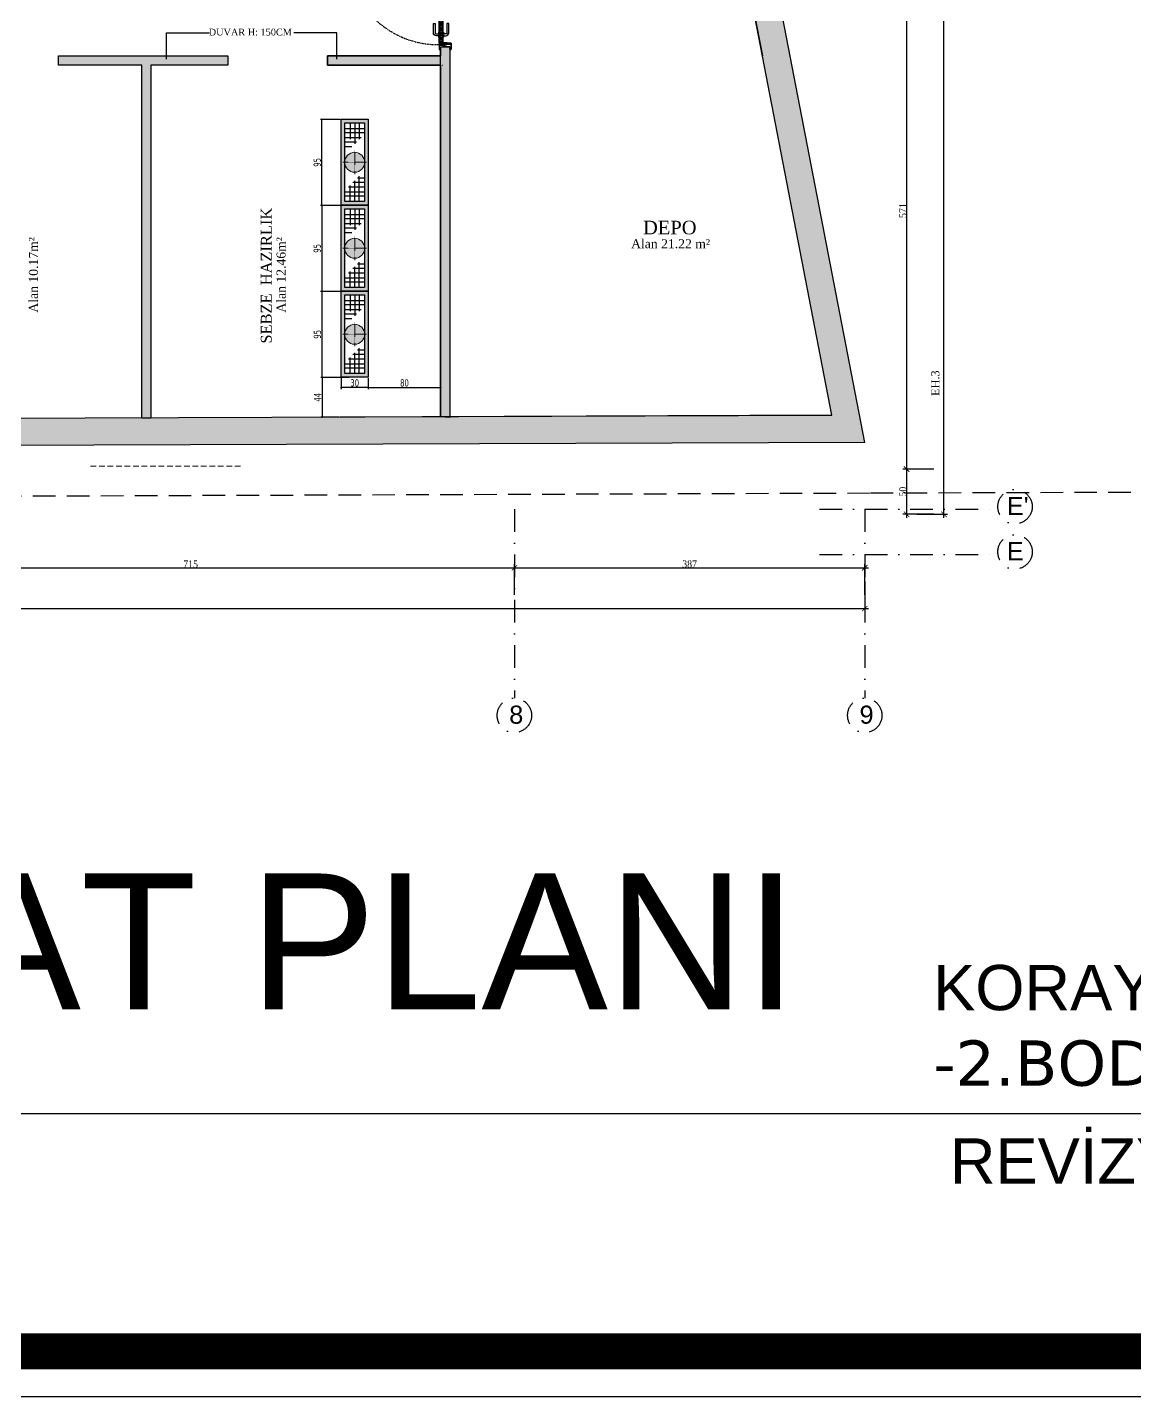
# Model space of a CAD drawing. Header units: millimetres. Extents: x -29311 to -3405, y 28913 to 42880.
# Drawn here: x -6420 to -5197, y 33829 to 35342 of the extents above; entities that cross this region are included whole.
import ezdxf
from ezdxf.enums import TextEntityAlignment as Align

# ---------------------------------------------------------------- set-up
doc = ezdxf.new("R2010")
doc.units = ezdxf.units.MM
for name, pattern in [('( Hidden )', [0.375, 0.25, -0.125]), ('DASHDOT', [1, 0.5, -0.25, 0, -0.25]), ('DASHDOT2', [0.5, 0.25, -0.125, 0, -0.125]), ('DASHDOTX2', [2, 1, -0.5, 0, -0.5]), ('DASHED2', [0.375, 0.25, -0.125]), ('HIDDEN', [0.375, 0.25, -0.125])]:
    doc.linetypes.add(name, pattern=pattern)
for name, color, linetype in [('A-AKS', 57, 'DASHDOT'), ('A-AKS.', 57, 'DASHDOT2'), ('A-BA', 1, 'Continuous'), ('A-KAPI-AHSAP', 245, 'Continuous'), ('A-KAPI-AKSESUAR', 206, 'Continuous'), ('A-KAPI-METAL', 84, 'Continuous'), ('A-KAPI-PROFIL', 206, 'Continuous'), ('A-MERDIVEN', 125, 'Continuous'), ('A-SIVA-ALCIPAN', 247, 'Continuous'), ('A-YAZI', 136, 'Continuous'), ('Duvar-150 cm', 8, 'Continuous'), ('Duvar-200 cm', 7, 'Continuous'), ('Duvar-Soğuk Oda Yüksekliğine', 24, 'Continuous'), ('vaz_bina2', 161, 'Continuous'), ('yazı1', 7, 'Continuous'), ('Yazılar', 253, 'Continuous')]:
    doc.layers.add(name, color=color, linetype=linetype)
for name, color, linetype, lineweight in [('DVL-C', 7, 'DASHDOTX2', 20), ('olcu-plan', 7, 'Continuous', 20), ('tarama-betonarme', 252, 'Continuous', 13), ('TES_SU', 150, 'Continuous', 25), ('yerizg-a', 7, 'Continuous', 15), ('yerizg-b', 7, 'Continuous', 9)]:
    doc.layers.add(name, color=color, linetype=linetype, lineweight=lineweight)
doc.styles.add('Dimension Text', font='tahoma.ttf', dxfattribs={"width": 0.8})
doc.styles.get("Standard").update_dxf_attribs({"font": 'arial.ttf'})
doc.styles.add('text1', font='arial.ttf')
doc.styles.add('YAZ-50', font='times.ttf', dxfattribs={"width": 0.9})
doc.dimstyles.new('1-50-plan', dxfattribs={"dimtxt": 8, "dimasz": 6, "dimexe": 4, "dimexo": 4, "dimgap": 0.00625, "dimtad": 1, "dimdec": 0, "dimrnd": 0.0005, "dimzin": 9, "dimdsep": 46, "dimtxsty": 'YAZ-50', "dimblk": 'ARCHTICK', "dimcen": 0.025, "dimdle": 4, "dimadec": 0, "dimazin": 0, "dimtfac": 1, "dimtdec": 0, "dimtmove": 0, "dimatfit": 3, "dimfxl": 30, "dimfxlon": 1, "dimarcsym": 0})
doc.dimstyles.new('AYG-OLCU 1 to 2', dxfattribs={"dimtxt": 4, "dimasz": 3, "dimexe": 1.5, "dimexo": 1, "dimgap": 1, "dimtad": 1, "dimdec": 0, "dimdsep": 46, "dimtxsty": 'Dimension Text', "dimblk": 'DOTSMALL', "dimcen": 0, "dimclrd": 256, "dimclre": 256, "dimclrt": 256, "dimadec": 0, "dimazin": 0, "dimtfac": 1, "dimtdec": 0, "dimtofl": 0, "dimtmove": 1, "dimatfit": 3, "dimfxl": 1, "dimarcsym": 0})

# ---------------------------------------------------------------- blocks, each defined once
blk = doc.blocks.new('ANTET')
at = {"color": 251, "const_width": 20, "elevation": 0}
blk.add_lwpolyline([(-18595.04, -50619.36), (-18595.04, -52600.11), (-14668.24, -52600.11), (-14668.24, -50619.36)], close=True, dxfattribs=at)
at = {"layer": 'Yazılar', "elevation": 0}
for points in [[(-18620.04, -50594.36), (-18620.04, -52625.11), (-14643.24, -52625.11), (-14643.24, -50594.36)], [(-18397.88, -50768.01), (-14785.5, -50768.01), (-14785.5, -52468.87), (-18397.88, -52468.87)]]:
    blk.add_lwpolyline(points, close=True, dxfattribs=at)
blk = doc.blocks.new('_ArchTick')
at = {"color": 0, "linetype": 'ByBlock', "const_width": 0.15}
blk.add_lwpolyline([(-0.5, -0.5), (0.5, 0.5)], dxfattribs=at)
blk = doc.blocks.new('*D295')
at = {"layer": 'DEFPOINTS', "color": 0, "transparency": 16777216}
for p in [(-5882.1, 34744.7), (-5882.1, 34560.4), (-6597.6, 34505.4)]:
    blk.add_point(p, dxfattribs=at)
at = {"layer": 'olcu-plan', "color": 0, "lineweight": -2, "transparency": 16777216}
for p, q in [((-6601.6, 34744.7), (-5878.1, 34744.7)), ((-6597.6, 34714.7), (-6597.6, 34748.7)), ((-5882.1, 34714.7), (-5882.1, 34748.7))]:
    blk.add_line(p, q, dxfattribs=at)
at = {"layer": 'olcu-plan', "color": 0, "lineweight": -2, "transparency": 16777216, "xscale": 6, "yscale": 6, "zscale": 6, "rotation": 180}
blk.add_blockref('_ArchTick', (-6597.6, 34744.7), dxfattribs=at)
at = {"layer": 'olcu-plan', "color": 0, "lineweight": -2, "transparency": 16777216, "xscale": 6, "yscale": 6, "zscale": 6}
blk.add_blockref('_ArchTick', (-5882.1, 34744.7), dxfattribs=at)
at = {"layer": 'olcu-plan', "color": 0, "transparency": 16777216, "insert": (-6239.9, 34748.8), "char_height": 8, "attachment_point": 5, "style": 'YAZ-50'}
blk.add_mtext('715', dxfattribs=at)
blk = doc.blocks.new('*D296')
at = {"layer": 'DEFPOINTS', "color": 0, "transparency": 16777216}
for p in [(-5495.1, 34744.7), (-5882.1, 34560.4), (-5495.1, 34554.8)]:
    blk.add_point(p, dxfattribs=at)
at = {"layer": 'olcu-plan', "color": 0, "lineweight": -2, "transparency": 16777216}
for p, q in [((-5886.1, 34744.7), (-5491.1, 34744.7)), ((-5882.1, 34714.7), (-5882.1, 34748.7)), ((-5495.1, 34714.7), (-5495.1, 34748.7))]:
    blk.add_line(p, q, dxfattribs=at)
at = {"layer": 'olcu-plan', "color": 0, "lineweight": -2, "transparency": 16777216, "xscale": 6, "yscale": 6, "zscale": 6, "rotation": 180}
blk.add_blockref('_ArchTick', (-5882.1, 34744.7), dxfattribs=at)
at = {"layer": 'olcu-plan', "color": 0, "lineweight": -2, "transparency": 16777216, "xscale": 6, "yscale": 6, "zscale": 6}
blk.add_blockref('_ArchTick', (-5495.1, 34744.7), dxfattribs=at)
at = {"layer": 'olcu-plan', "color": 0, "transparency": 16777216, "insert": (-5688.6, 34748.8), "char_height": 8, "attachment_point": 5, "style": 'YAZ-50'}
blk.add_mtext('387', dxfattribs=at)
blk = doc.blocks.new('*D301')
at = {"layer": 'DEFPOINTS', "color": 0, "transparency": 16777216}
for p in [(-5243, 35424.7), (-5448.9, 34853.8), (-5338.8, 34853.8)]:
    blk.add_point(p, dxfattribs=at)
at = {"layer": 'olcu-plan', "color": 0, "lineweight": -2, "transparency": 16777216}
for p, q in [((-5418.9, 35424.7), (-5452.9, 35424.7)), ((-5448.9, 35428.7), (-5448.9, 34849.8)), ((-5418.9, 34853.8), (-5452.9, 34853.8))]:
    blk.add_line(p, q, dxfattribs=at)
at = {"layer": 'olcu-plan', "color": 0, "lineweight": -2, "transparency": 16777216, "xscale": 6, "yscale": 6, "zscale": 6}
for p, rotation in [((-5448.9, 35424.7), 90), ((-5448.9, 34853.8), 270)]:
    blk.add_blockref('_ArchTick', p, dxfattribs=dict(at, rotation=rotation))
at = {"layer": 'olcu-plan', "color": 0, "transparency": 16777216, "insert": (-5453, 35139.3), "char_height": 8, "attachment_point": 5, "rotation": 90, "style": 'YAZ-50'}
blk.add_mtext('571', dxfattribs=at)
blk = doc.blocks.new('*D302')
at = {"layer": 'DEFPOINTS', "color": 0, "transparency": 16777216}
for p in [(-5338.8, 34853.8), (-5448.9, 34803.8), (-5332.3, 34803.8)]:
    blk.add_point(p, dxfattribs=at)
at = {"layer": 'olcu-plan', "color": 0, "lineweight": -2, "transparency": 16777216}
for p, q in [((-5418.9, 34853.8), (-5452.9, 34853.8)), ((-5448.9, 34857.8), (-5448.9, 34799.8)), ((-5418.9, 34803.8), (-5452.9, 34803.8))]:
    blk.add_line(p, q, dxfattribs=at)
at = {"layer": 'olcu-plan', "color": 0, "lineweight": -2, "transparency": 16777216, "xscale": 6, "yscale": 6, "zscale": 6}
for p, rotation in [((-5448.9, 34853.8), 90), ((-5448.9, 34803.8), 270)]:
    blk.add_blockref('_ArchTick', p, dxfattribs=dict(at, rotation=rotation))
at = {"layer": 'olcu-plan', "color": 0, "transparency": 16777216, "insert": (-5453, 34828.8), "char_height": 8, "attachment_point": 5, "rotation": 90, "style": 'YAZ-50'}
blk.add_mtext('50', dxfattribs=at)
blk = doc.blocks.new('*D303')
at = {"layer": 'DEFPOINTS', "color": 0, "transparency": 16777216}
for p in [(-10508.1, 34795.5), (-5495.1, 34795.5), (-5495.1, 34699.7)]:
    blk.add_point(p, dxfattribs=at)
at = {"layer": 'olcu-plan', "color": 0, "lineweight": -2, "transparency": 16777216}
for p, q in [((-10508.1, 34729.7), (-10508.1, 34695.7)), ((-5495.1, 34729.7), (-5495.1, 34695.7)), ((-10512.1, 34699.7), (-5491.1, 34699.7))]:
    blk.add_line(p, q, dxfattribs=at)
at = {"layer": 'olcu-plan', "color": 0, "lineweight": -2, "transparency": 16777216, "xscale": 6, "yscale": 6, "zscale": 6, "rotation": 180}
blk.add_blockref('_ArchTick', (-10508.1, 34699.7), dxfattribs=at)
at = {"layer": 'olcu-plan', "color": 0, "lineweight": -2, "transparency": 16777216, "xscale": 6, "yscale": 6, "zscale": 6}
blk.add_blockref('_ArchTick', (-5495.1, 34699.7), dxfattribs=at)
at = {"layer": 'olcu-plan', "color": 0, "transparency": 16777216, "insert": (-8001.6, 34703.8), "char_height": 8, "attachment_point": 5, "style": 'YAZ-50'}
blk.add_mtext('5013', dxfattribs=at)
blk = doc.blocks.new('*D304')
at = {"layer": 'DEFPOINTS', "color": 0, "transparency": 16777216}
for p in [(-5448.9, 36908.8), (-5407.6, 36908.8), (-5448.9, 34803.8)]:
    blk.add_point(p, dxfattribs=at)
at = {"layer": 'olcu-plan', "color": 0, "lineweight": -2, "transparency": 16777216}
for p, q in [((-5437.6, 36908.8), (-5403.6, 36908.8)), ((-5407.6, 34799.8), (-5407.6, 36912.8)), ((-5437.6, 34803.8), (-5403.6, 34803.8))]:
    blk.add_line(p, q, dxfattribs=at)
at = {"layer": 'olcu-plan', "color": 0, "lineweight": -2, "transparency": 16777216, "xscale": 6, "yscale": 6, "zscale": 6}
for p, rotation in [((-5407.6, 36908.8), 90), ((-5407.6, 34803.8), 270)]:
    blk.add_blockref('_ArchTick', p, dxfattribs=dict(at, rotation=rotation))
at = {"layer": 'olcu-plan', "color": 0, "transparency": 16777216, "insert": (-5411.6, 35856.3), "char_height": 8, "attachment_point": 5, "rotation": 90, "style": 'YAZ-50'}
blk.add_mtext('2105', dxfattribs=at)
blk = doc.blocks.new('AKS')
at = {"layer": 'A-AKS.', "ltscale": 100}
for p, q in [((4869.5, 50), (4869.5, -158.9)), ((5206.6, 50), (5403.8, 50)), ((5256.6, 50), (5256.6, -158.9)), ((5206.6, 0), (5403.8, 0))]:
    blk.add_line(p, q, dxfattribs=at)
for centre in [(5422.6, 52.7), (5422.6, 2.7), (4869.5, -177.9), (5256.6, -177.9)]:
    blk.add_circle(centre, 19, dxfattribs=at)
at = {"layer": 'A-AKS.', "ltscale": 100, "char_height": 20, "width": 18.894, "attachment_point": 1, "style": 'text1'}
for s, insert in [("E'", (5413.6, 63.5)), ('E', (5413.6, 13.5)), ('8', (4863.8, -167.1)), ('9', (5250.8, -167.1))]:
    blk.add_mtext(s, dxfattribs=dict(at, insert=insert))
blk = doc.blocks.new('Y-SIFON')
at = {"layer": 'yerizg-a', "color": 0, "linetype": 'Continuous'}
blk.add_circle((0, 0), 11, dxfattribs=at)
at = {"layer": 'yerizg-b', "color": 0, "linetype": 'DASHED2'}
for points in [[(-13, 0), (13, 0)], [(0, 13), (0, -13)]]:
    blk.add_lwpolyline(points, dxfattribs=at)
blk = doc.blocks.new('YS-95')
at = {"layer": 'TES_SU'}
h = blk.add_hatch(color=256, dxfattribs=at)
h.dxf.hatch_style = 1
h.paths.add_polyline_path([(93083.3, 14166.9), (93083.3, 14136.9), (93178.3, 14136.9), (93178.3, 14166.9)])
h.paths.add_polyline_path([(93087.3, 14162.9), (93174.3, 14162.9), (93174.3, 14140.9), (93087.3, 14140.9)], flags=16)
h.paths.add_polyline_path([(93103.3, 14156.9), (93103.3, 14151.9), (93108.3, 14151.9), (93108.3, 14146.9), (93093.3, 14146.9), (93093.3, 14156.9)], flags=0)
h.paths.add_polyline_path([(93119.8, 14151.9, -1), (93141.8, 14151.9, -1)], flags=16)
h.paths.add_polyline_path([(93158.3, 14156.9), (93168.3, 14156.9), (93168.3, 14146.9), (93158.3, 14146.9)], flags=0)
at = {"layer": 'TES_SU', "color": 0}
for p, q in [((93093.3, 14140.9), (93093.3, 14162.9)), ((93098.3, 14162.9), (93098.3, 14140.9)), ((93103.3, 14140.9), (93103.3, 14158.9)), ((93148.3, 14162.9), (93148.3, 14154.9)), ((93153.3, 14162.9), (93153.3, 14149.9)), ((93158.3, 14162.9), (93158.3, 14144.9)), ((93163.3, 14140.9), (93163.3, 14162.9)), ((93168.3, 14162.9), (93168.3, 14140.9)), ((93087.3, 14156.9), (93105.3, 14156.9)), ((93087.3, 14151.9), (93110.3, 14151.9)), ((93087.3, 14146.9), (93115.3, 14146.9)), ((93108.3, 14140.9), (93108.3, 14153.9)), ((93113.3, 14140.9), (93113.3, 14148.9)), ((93174.3, 14151.9), (93151.3, 14151.9)), ((93174.3, 14156.9), (93156.3, 14156.9)), ((93174.3, 14146.9), (93156.3, 14146.9))]:
    blk.add_line(p, q, dxfattribs=at)
for points in [[(93083.3, 14166.9), (93178.3, 14166.9), (93178.3, 14136.9), (93083.3, 14136.9)], [(93087.3, 14162.9), (93174.3, 14162.9), (93174.3, 14140.9), (93087.3, 14140.9)]]:
    blk.add_lwpolyline(points, close=True, dxfattribs=at)
at = {"layer": 'TES_SU', "color": 0, "linetype": 'Continuous'}
blk.add_blockref('Y-SIFON', (93130.8, 14151.9), dxfattribs=at)
blk = doc.blocks.new('A$C1989330F')
at = {"layer": 'A-KAPI-AKSESUAR'}
blk.add_lwpolyline([(28, 0), (-28, 0), (-28, -8), (28, -8)], close=True, dxfattribs=at)
blk.add_lwpolyline([(-125, -45), (-20, -45, 0.414214), (-10, -35), (-10, -8), (10, -8), (10, -32, -0.414214), (-23, -65), (-125, -65)], format="xyb", close=True, dxfattribs=at)
blk = doc.blocks.new('*U52')
at = {"ltscale": 12}
h = blk.add_hatch(dxfattribs=at)
h.set_pattern_fill('ANSI31', color=8, scale=5, angle=45)
h.set_pattern_definition([(90, (48.085, 20), (-15.875, 3e-15), [])])
h.paths.add_polyline_path([(1004, -130), (44, -130), (44, -160), (1004, -160)])
at = {"color": 8, "linetype": 'HIDDEN', "ltscale": 50}
blk.add_lwpolyline([(13, -176), (13, -1189, 0.417281), (1025, -166)], format="xyb", dxfattribs=at)
at = {"layer": 'A-KAPI-AHSAP'}
for points in [[(44, -165), (34, -165), (34, -148), (34, -148), (34, -125), (44, -125), (44, -165)], [(44, -125), (1004, -125)], [(1004, -165), (1004, -125), (1014, -125), (1014, -165), (1014, -165), (1014, -165), (1004, -165)], [(1004, -165), (44, -165)]]:
    blk.add_lwpolyline(points, dxfattribs=at)
blk.add_lwpolyline([(1004, -130), (44, -130), (44, -160), (1004, -160)], close=True, dxfattribs=at)
at = {"layer": 'A-KAPI-AKSESUAR'}
for radius in [10, 5, 4]:
    blk.add_circle((12, -175), radius, dxfattribs=at)
at = {"layer": 'A-KAPI-METAL'}
for points in [[(-29, -33), (39, -33, -0.414214), (40, -34), (40, -96), (38, -96), (38, -36, 0.414214), (38, -35), (-28, -35, 0.414214), (-28, -36), (-28, -47, 0.414214), (-28, -48), (-20, -48), (-20, -50), (-29, -50, -0.414214), (-30, -49), (-30, -34, -0.414214)], [(-30, -151, -0.414214), (-29, -150), (-20, -150), (-20, -152), (-28, -152, 0.414214), (-28, -152), (-28, -162, 0.414214), (-28, -163), (27, -163, 0.414214), (27, -162), (27, -105, -0.414214), (28, -104), (41, -104, -0.414154), (42, -105), (42, -119), (42, -95), (42, -81), (42, -95), (40, -95), (40, -81, -1), (44, -81), (44, -120, -0.934642), (40, -119), (40, -106, 0.414214), (40, -106), (30, -106, 0.414214), (29, -106), (29, -164, -0.414214), (28, -165), (-29, -165, -0.414214), (-30, -164)], [(1078, -151, 0.414214), (1077, -150), (1068, -150), (1068, -152), (1076, -152, -0.414214), (1076, -152), (1076, -162, -0.414214), (1076, -163), (1022, -163, -0.414214), (1021, -162), (1021, -104, 0.414214), (1020, -103), (1007, -103, 0.414154), (1006, -104), (1006, -119), (1006, -95), (1006, -81), (1006, -95), (1008, -95), (1008, -81, 1), (1004, -81), (1004, -120, 0.938583), (1008, -119), (1008, -105, -0.414214), (1009, -105), (1019, -105, -0.414214), (1019, -105), (1019, -164, 0.414214), (1020, -165), (1077, -165, 0.414214), (1078, -164)], [(1077, -33), (1009, -33, 0.414214), (1008, -34), (1008, -96), (1010, -96), (1010, -36, -0.414214), (1011, -35), (1076, -35, -0.414214), (1076, -36), (1076, -47, -0.414214), (1076, -48), (1068, -48), (1068, -50), (1077, -50, 0.414214), (1078, -49), (1078, -34, 0.414214)]]:
    blk.add_lwpolyline(points, format="xyb", close=True, dxfattribs=at)
at = {"layer": 'A-KAPI-PROFIL'}
for points in [[(16, -101), (27, -70), (27, -36), (37, -36), (37, -72), (26, -104), (26, -163), (16, -163)], [(1032, -101), (1021, -70), (1021, -44), (1011, -44), (1011, -72), (1022, -104), (1022, -163), (1032, -163)]]:
    blk.add_lwpolyline(points, close=True, dxfattribs=at)
for points in [[(36, -37), (37, -37), (37, -52), (30, -66), (30, -90), (37, -90), (37, -91), (29, -91), (29, -66), (36, -52), (36, -37)], [(1012, -37), (1011, -37), (1011, -52), (1018, -66), (1018, -90), (1011, -90), (1011, -91), (1019, -91), (1019, -66), (1012, -52), (1012, -37)]]:
    blk.add_lwpolyline(points, dxfattribs=at)
at = {"layer": 'A-KAPI-PROFIL', "color": 8}
for points in [[(40, -111, 0.414214), (38, -109), (31, -109, 0.414214), (29, -111), (29, -122, 0.414214), (31, -124), (45, -124, 0.414214), (46, -123), (46, -120, 1), (44, -120), (44, -121), (40, -121)], [(1019, -111, 0.414214), (1017, -109), (1010, -109, 0.414214), (1008, -111), (1008, -121), (1004, -121), (1004, -120, 1), (1002, -120), (1002, -123, 0.414214), (1003, -124), (1014, -124), (1017, -124, 0.414214), (1019, -122)]]:
    blk.add_lwpolyline(points, format="xyb", close=True, dxfattribs=at)
at = {"layer": 'DEFPOINTS', "linetype": 'ByBlock', "ltscale": 12}
for p, q in [((0, -50), (0, -150)), ((1048, -50), (1048, -125))]:
    blk.add_line(p, q, dxfattribs=at)
at = {"ltscale": 12, "xscale": -1, "rotation": 180}
blk.add_blockref('A$C1989330F', (916, -125), dxfattribs=at)
at = {"ltscale": 12}
blk.add_blockref('A$C1989330F', (916, -165), dxfattribs=at)
blk = doc.blocks.new('_DotSmall')
at = {"color": 0, "linetype": 'ByBlock', "const_width": 0.5}
blk.add_lwpolyline([(-0.0625, 0, 1), (0.0625, 0, 1)], format="xyb", close=True, dxfattribs=at)
blk = doc.blocks.new('*D150')
at = {"layer": 'DEFPOINTS', "color": 0, "transparency": 16777216}
for p in [(-6094.8, 35240.1), (-6073.6, 35240.1), (-6073.6, 35145.1)]:
    blk.add_point(p, dxfattribs=at)
at = {"layer": 'TES_SU', "lineweight": -2, "transparency": 16777216}
for p, q in [((-6074.6, 35240.1), (-6096.3, 35240.1)), ((-6094.8, 35145.1), (-6094.8, 35240.1)), ((-6074.6, 35145.1), (-6096.3, 35145.1))]:
    blk.add_line(p, q, dxfattribs=at)
at = {"layer": 'TES_SU', "lineweight": -2, "transparency": 16777216, "xscale": 3, "yscale": 3, "zscale": 3}
for p, rotation in [((-6094.8, 35240.1), 90), ((-6094.8, 35145.1), 270)]:
    blk.add_blockref('_DotSmall', p, dxfattribs=dict(at, rotation=rotation))
at = {"layer": 'TES_SU', "transparency": 16777216, "insert": (-6100, 35192.6), "char_height": 8, "attachment_point": 5, "rotation": 90, "style": 'Dimension Text'}
blk.add_mtext('95', dxfattribs=at)
blk = doc.blocks.new('*D151')
at = {"layer": 'DEFPOINTS', "color": 0, "transparency": 16777216}
for p in [(-6073.6, 35145.1), (-6094.8, 35050.1), (-6073.6, 35050.1)]:
    blk.add_point(p, dxfattribs=at)
at = {"layer": 'TES_SU', "lineweight": -2, "transparency": 16777216}
for p, q in [((-6074.6, 35145.1), (-6096.3, 35145.1)), ((-6094.8, 35145.1), (-6094.8, 35050.1)), ((-6074.6, 35050.1), (-6096.3, 35050.1))]:
    blk.add_line(p, q, dxfattribs=at)
at = {"layer": 'TES_SU', "lineweight": -2, "transparency": 16777216, "xscale": 3, "yscale": 3, "zscale": 3}
for p, rotation in [((-6094.8, 35145.1), 90), ((-6094.8, 35050.1), 270)]:
    blk.add_blockref('_DotSmall', p, dxfattribs=dict(at, rotation=rotation))
at = {"layer": 'TES_SU', "transparency": 16777216, "insert": (-6100, 35097.6), "char_height": 8, "attachment_point": 5, "rotation": 90, "style": 'Dimension Text'}
blk.add_mtext('95', dxfattribs=at)
blk = doc.blocks.new('*D152')
at = {"layer": 'DEFPOINTS', "color": 0, "transparency": 16777216}
for p in [(-6094.6, 35050.1), (-6073.6, 35050.1), (-6073.6, 34955.1)]:
    blk.add_point(p, dxfattribs=at)
at = {"layer": 'TES_SU', "lineweight": -2, "transparency": 16777216}
for p, q in [((-6074.6, 35050.1), (-6096.1, 35050.1)), ((-6094.6, 34955.1), (-6094.6, 35050.1)), ((-6074.6, 34955.1), (-6096.1, 34955.1))]:
    blk.add_line(p, q, dxfattribs=at)
at = {"layer": 'TES_SU', "lineweight": -2, "transparency": 16777216, "xscale": 3, "yscale": 3, "zscale": 3}
for p, rotation in [((-6094.6, 35050.1), 90), ((-6094.6, 34955.1), 270)]:
    blk.add_blockref('_DotSmall', p, dxfattribs=dict(at, rotation=rotation))
at = {"layer": 'TES_SU', "transparency": 16777216, "insert": (-6099.8, 35002.6), "char_height": 8, "attachment_point": 5, "rotation": 90, "style": 'Dimension Text'}
blk.add_mtext('95', dxfattribs=at)
blk = doc.blocks.new('*D153')
at = {"layer": 'DEFPOINTS', "color": 0, "transparency": 16777216}
for p in [(-6043.6, 34955.1), (-5963.6, 34943.7), (-5963.6, 34911.6)]:
    blk.add_point(p, dxfattribs=at)
at = {"layer": 'TES_SU', "lineweight": -2, "transparency": 16777216}
for p, q in [((-6043.6, 34954.1), (-6043.6, 34942.2)), ((-6043.6, 34943.7), (-5963.6, 34943.7)), ((-5963.6, 34913.7), (-5963.6, 34945.2))]:
    blk.add_line(p, q, dxfattribs=at)
at = {"layer": 'TES_SU', "lineweight": -2, "transparency": 16777216, "xscale": 3, "yscale": 3, "zscale": 3, "rotation": 180}
blk.add_blockref('_DotSmall', (-6043.6, 34943.7), dxfattribs=at)
at = {"layer": 'TES_SU', "lineweight": -2, "transparency": 16777216, "xscale": 3, "yscale": 3, "zscale": 3}
blk.add_blockref('_DotSmall', (-5963.6, 34943.7), dxfattribs=at)
at = {"layer": 'TES_SU', "transparency": 16777216, "insert": (-6003.6, 34948.9), "char_height": 8, "attachment_point": 5, "style": 'Dimension Text'}
blk.add_mtext('80', dxfattribs=at)
blk = doc.blocks.new('*D154')
at = {"layer": 'DEFPOINTS', "color": 0, "transparency": 16777216}
for p in [(-6043.6, 34955.1), (-6094.6, 34911.2), (-6074.8, 34911.2)]:
    blk.add_point(p, dxfattribs=at)
at = {"layer": 'TES_SU', "lineweight": -2, "transparency": 16777216}
for p, q in [((-6064.6, 34955.1), (-6096.1, 34955.1)), ((-6094.6, 34955.1), (-6094.6, 34911.2)), ((-6075.8, 34911.2), (-6096.1, 34911.2))]:
    blk.add_line(p, q, dxfattribs=at)
at = {"layer": 'TES_SU', "lineweight": -2, "transparency": 16777216, "xscale": 3, "yscale": 3, "zscale": 3}
for p, rotation in [((-6094.6, 34955.1), 90), ((-6094.6, 34911.2), 270)]:
    blk.add_blockref('_DotSmall', p, dxfattribs=dict(at, rotation=rotation))
at = {"layer": 'TES_SU', "transparency": 16777216, "insert": (-6099.6, 34933.1), "char_height": 8, "attachment_point": 5, "rotation": 90, "style": 'Dimension Text'}
blk.add_mtext('44', dxfattribs=at)
blk = doc.blocks.new('*D155')
at = {"layer": 'DEFPOINTS', "color": 0, "transparency": 16777216}
for p in [(-6073.6, 34955.1), (-6043.6, 34955.1), (-6073.6, 34943.7)]:
    blk.add_point(p, dxfattribs=at)
at = {"layer": 'TES_SU', "lineweight": -2, "transparency": 16777216}
for p, q in [((-6073.6, 34954.1), (-6073.6, 34942.2)), ((-6043.6, 34943.7), (-6073.6, 34943.7)), ((-6043.6, 34954.1), (-6043.6, 34942.2))]:
    blk.add_line(p, q, dxfattribs=at)
at = {"layer": 'TES_SU', "lineweight": -2, "transparency": 16777216, "xscale": 3, "yscale": 3, "zscale": 3, "rotation": 180}
blk.add_blockref('_DotSmall', (-6073.6, 34943.7), dxfattribs=at)
at = {"layer": 'TES_SU', "lineweight": -2, "transparency": 16777216, "xscale": 3, "yscale": 3, "zscale": 3}
blk.add_blockref('_DotSmall', (-6043.6, 34943.7), dxfattribs=at)
at = {"layer": 'TES_SU', "transparency": 16777216, "insert": (-6058.6, 34948.9), "char_height": 8, "attachment_point": 5, "style": 'Dimension Text'}
blk.add_mtext('30', dxfattribs=at)

msp = doc.modelspace()

# ---------------------------------------------------------------- hatches: boundary and pattern name
at = {"layer": 'Duvar-150 cm'}
h = msp.add_hatch(color=256, dxfattribs=at)
h.dxf.hatch_style = 1
h.paths.add_polyline_path([(-6554.37, 34969.39), (-6554.37, 35300.19), (-6475.97, 35300.19), (-6475.97, 35310.19), (-6564.37, 35310.19), (-6564.37, 35300.19), (-6564.37, 34909.47), (-6554.37, 34909.5)])
h.paths.add_polyline_path([(-6198.78, 35310.12), (-6385.97, 35310.12), (-6385.97, 35300.12), (-6293.78, 35300.12), (-6293.78, 34910.15), (-6283.78, 34910.18), (-6283.78, 35300.12), (-6238.78, 35300.12), (-6198.78, 35300.12)])
h.paths.add_polyline_path([(-6281.5, 35050.34), (-6281.5, 35072.91), (-6294.97, 35072.91), (-6294.97, 35050.34)], flags=25)
h = msp.add_hatch(color=256, dxfattribs=at)
h.dxf.hatch_style = 1
h.paths.add_polyline_path([(-5963.64, 35310.12), (-6088.64, 35310.12), (-6088.64, 35300.12), (-5963.64, 35300.12)])
at = {"layer": 'Duvar-200 cm'}
h = msp.add_hatch(color=256, dxfattribs=at)
h.dxf.hatch_style = 1
h.paths.add_polyline_path([(-5953.64, 35434.76), (-5963.64, 35434.76), (-5963.64, 35425.12), (-5953.64, 35425.12)])
h.paths.add_polyline_path([(-5953.64, 35320.12), (-5963.64, 35320.12), (-5963.64, 34911.64), (-5953.64, 34910.64)])
at = {"layer": 'tarama-betonarme'}
h = msp.add_hatch(dxfattribs=at)
h.set_pattern_fill('ANSI35', color=256, scale=25, style=0)
h.set_pattern_definition([(45, (-57572.966, 50245.5134), (-4.4194174, 4.4194174), []), (45, (-57568.547, 50245.5134), (-4.4194174, 4.4194174), [7.8125, -1.5625, 0, -1.5625])])
h.paths.add_polyline_path([(-10481.78, 34895.54), (-10717.69, 36702.95), (-5913.13, 36889.18), (-5531.42, 34913.14)], flags=16)
h.paths.add_polyline_path([(-10508.1, 34865.45), (-10751.69, 36731.65), (-5888.56, 36920.15), (-5495.1, 34883.26)])

# ---------------------------------------------------------------- linework, layer by layer
for p, q in [((-6082.78, 35300.12), (-6075.78, 35300.12)), ((-5962.14, 35300.12), (-5961.64, 35300.12)), ((-5531.42, 34913.14), (-6074.78, 34911.18))]:
    msp.add_line(p, q)
at = {"layer": 'A-BA'}
for p, q in [((-5495.1, 34883.26), (-5888.56, 36920.15)), ((-5495.1, 34883.26), (-5888.56, 36920.15)), ((-5531.42, 34913.14), (-5913.13, 36889.18)), ((-5531.42, 34913.14), (-5913.13, 36889.18)), ((-5495.1, 34883.26), (-10508.1, 34865.45))]:
    msp.add_line(p, q, dxfattribs=at)
msp.add_lwpolyline([(-10717.69, 36702.95), (-10481.78, 34895.54), (-5531.42, 34913.14)], dxfattribs=at)
at = {"layer": 'A-MERDIVEN'}
msp.add_lwpolyline([(-5716.17, 35608.01), (-5666.28, 35608.01), (-5608.11, 35310.12)], dxfattribs=at)
at = {"layer": 'A-SIVA-ALCIPAN'}
msp.add_line((-6074.78, 34911.18), (-6074.78, 34911.21), dxfattribs=at)
at = {"layer": 'A-YAZI'}
for points in [[(-6266.6, 35306.71), (-6266.6, 35335.61), (-6219.13, 35335.61)], [(-6078.25, 35306.71), (-6078.25, 35335.61), (-6125.71, 35335.61)]]:
    msp.add_lwpolyline(points, dxfattribs=at)
at = {"layer": 'Duvar-150 cm'}
msp.add_line((-6088.64, 35300.12), (-6088.64, 35310.12), dxfattribs=at)
for points in [[(-6385.97, 35310.12), (-6198.78, 35310.12), (-6198.78, 35300.12), (-6283.78, 35300.12), (-6283.78, 34910.18), (-6293.78, 34910.15), (-6293.78, 35300.12), (-6385.97, 35300.12), (-6385.97, 35310.12)], [(-6088.64, 35310.12), (-5963.64, 35310.12)], [(-5963.64, 35300.12), (-6088.64, 35300.12)]]:
    msp.add_lwpolyline(points, dxfattribs=at)
msp.add_lwpolyline([(-5963.64, 35310.12), (-6088.64, 35310.12), (-6088.64, 35300.12), (-5963.64, 35300.12)], close=True, dxfattribs=at)
at = {"layer": 'Duvar-200 cm'}
msp.add_line((-5963.64, 35300.12), (-5963.64, 34911.58), dxfattribs=at)
msp.add_lwpolyline([(-5963.64, 35320.12), (-5953.64, 35320.12), (-5953.64, 34910.64), (-5963.64, 34911.64)], close=True, dxfattribs=at)
at = {"layer": 'Duvar-Soğuk Oda Yüksekliğine'}
for p, q in [((-5963.64, 35320.12), (-5963.64, 35310.12)), ((-5963.64, 35310.12), (-5963.64, 35320.12))]:
    msp.add_line(p, q, dxfattribs=at)
at = {"layer": 'DVL-C', "color": 0, "linetype": 'HIDDEN', "ltscale": 25}
msp.add_line((-6350.29, 34857.05), (-6183.3, 34857.05), dxfattribs=at)
at = {"layer": 'vaz_bina2', "linetype": '( Hidden )', "ltscale": 100}
msp.add_lwpolyline([(-10745.16, 36675.77), (-10501.58, 34809.57), (-5488.57, 34827.39), (-4470.79, 34831), (-4739.72, 36223.25), (-4981.51, 36705.57), (-5309.76, 36996.23), (-5666.95, 37184.85), (-6038.1, 37294.92), (-6406.89, 37344.3), (-10810.15, 37173.63)], close=True, dxfattribs=at)

# ---------------------------------------------------------------- block references
at = {"xscale": 2, "yscale": 2, "zscale": 2}
msp.add_blockref('ANTET', (25559.14, 139079.37, 0), dxfattribs=at)
at = {"layer": 'A-AKS'}
msp.add_blockref('AKS', (-10751.69, 34759.57), dxfattribs=at)
at = {"layer": 'Duvar-200 cm', "xscale": 0.1, "yscale": 0.1, "zscale": 0.1, "rotation": 270}
msp.add_blockref('*U52', (-5948.64, 35425.12), dxfattribs=at)
at = {"layer": 'Duvar-200 cm', "rotation": 90}
for p in [(8093.27, -57938.14), (8093.27, -58033.14), (8093.27, -58128.14)]:
    msp.add_blockref('YS-95', p, dxfattribs=at)

# ---------------------------------------------------------------- texts
at = {"layer": 'A-YAZI', "style": 'YAZ-50'}
for s, height, p in [('DUVAR H: 150CM', 7.5, (-6173.94, 35332.73)), ('DEPO', 15, (-5710.54, 35113.09)), ('Alan 21.22 m²', 10, (-5709.66, 35097.69))]:
    msp.add_text(s, height=height, dxfattribs=at).set_placement(p, align=Align.CENTER)
for s, height, p in [('SEBZE  HAZIRLIK', 12, (-6150.32, 35067.39)), ('Alan 10.17m²', 10, (-6408.54, 35068.27)), ('Alan 12.46m²', 10, (-6134.92, 35068.27))]:
    msp.add_text(s, height=height, rotation=90, dxfattribs=at).set_placement(p, align=Align.CENTER)
at = {"layer": 'A-YAZI', "color": 7, "style": 'YAZ-50'}
msp.add_text('EH.3', height=9, rotation=90, dxfattribs=at).set_placement((-5412.69, 34948.62), align=Align.CENTER)
at = {"layer": 'yazı1', "attachment_point": 1}
for s, insert, char_height, width in [('MUTFAK  YER SÜZGECİ  TESİSAT PLANI', (-9620.78, 34407.05), 150, 4547.0905), ('KORAY VAROL AKADEMI  OKUL PROJESİ{\\fVerdana|b0|i0|c162|p34;\\P-2.BODRUM KAT PLANI }', (-5419.57, 34305.98), 50, 1514.585)]:
    msp.add_mtext(s, dxfattribs=dict(at, insert=insert, char_height=char_height, width=width))
at = {"layer": 'yazı1', "color": 1, "insert": (-5401.08, 34114.43), "char_height": 50, "width": 1514.585, "attachment_point": 1}
msp.add_mtext('REVİZYON 01042019', dxfattribs=at)

# ---------------------------------------------------------------- dimensions: what is measured, and where the dimension line sits
at = {"layer": 'olcu-plan'}
for base, p1, p2, picture, middle in [((-5407.56, 36908.8), (-5448.91, 34803.85), (-5448.91, 36908.8), '*D304', (-5411.64, 35856.32)), ((-5448.91, 34853.85), (-5243.04, 35424.66), (-5338.84, 34853.85), '*D301', (-5453, 35139.26)), ((-5448.91, 34803.85), (-5338.84, 34853.85), (-5332.31, 34803.85), '*D302', (-5452.99, 34828.85))]:
    dim = msp.add_linear_dim(base=base, p1=p1, p2=p2, angle=90, dimstyle='1-50-plan', dxfattribs=at)
    dim.commit()
    dim.dimension.update_dxf_attribs({"geometry": picture, "text_midpoint": middle})
for base, p1, p2, picture, middle in [((-5495.1, 34699.74), (-10508.1, 34795.51), (-5495.1, 34795.51), '*D303', (-8001.6, 34703.82)), ((-5882.1447, 34744.6698), (-6597.6413, 34505.4174), (-5882.1447, 34560.4077), '*D295', (-6239.893, 34748.7568)), ((-5495.1, 34744.67), (-5882.14, 34560.41), (-5495.1, 34554.76), '*D296', (-5688.62, 34748.76))]:
    dim = msp.add_linear_dim(base=base, p1=p1, p2=p2, dimstyle='1-50-plan', dxfattribs=at)
    dim.commit()
    dim.dimension.update_dxf_attribs({"geometry": picture, "text_midpoint": middle})
at = {"layer": 'TES_SU'}
for base, p1, p2, picture, middle in [((-6094.79, 35240.12), (-6073.64, 35145.12), (-6073.64, 35240.12), '*D150', (-6099.96, 35192.62)), ((-6094.79, 35050.12), (-6073.64, 35145.12), (-6073.64, 35050.12), '*D151', (-6099.96, 35097.62)), ((-6094.61, 35050.12), (-6073.64, 34955.12), (-6073.64, 35050.12), '*D152', (-6099.77, 35002.62)), ((-6094.61, 34911.18), (-6043.64, 34955.12), (-6074.78, 34911.18), '*D154', (-6099.61, 34933.15))]:
    dim = msp.add_linear_dim(base=base, p1=p1, p2=p2, angle=90, dimstyle='AYG-OLCU 1 to 2', override={"dimtxt": 8, "dimfxl": 30, "dimfxlon": 1}, dxfattribs=at)
    dim.commit()
    dim.dimension.update_dxf_attribs({"geometry": picture, "text_midpoint": middle})
for base, p2, picture, middle in [((-6073.64, 34943.7), (-6073.64, 34955.12), '*D155', (-6058.64, 34948.87)), ((-5963.64, 34943.7), (-5963.64, 34911.64), '*D153', (-6003.64, 34948.89))]:
    dim = msp.add_linear_dim(base=base, p1=(-6043.64, 34955.12), p2=p2, dimstyle='AYG-OLCU 1 to 2', override={"dimtxt": 8, "dimfxl": 30, "dimfxlon": 1}, dxfattribs=at)
    dim.commit()
    dim.dimension.update_dxf_attribs({"geometry": picture, "text_midpoint": middle})

doc.saveas('drawing.dxf')
